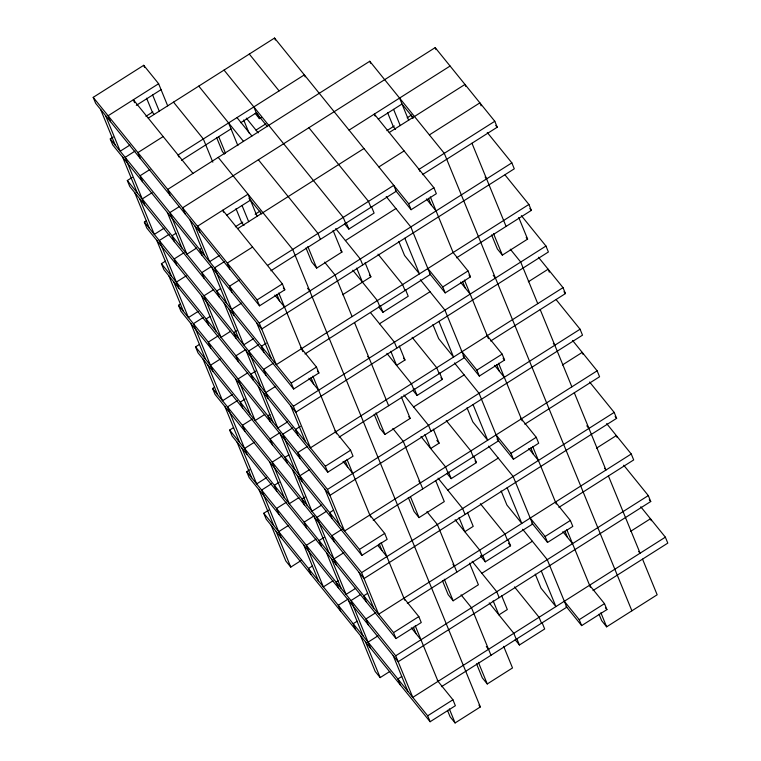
<?xml version="1.0" encoding="UTF-8"?>
<svg xmlns="http://www.w3.org/2000/svg" width="761" height="761" viewBox="0 0 761 761"><rect width="100%" height="100%" fill="white"/><g stroke="black" fill="none" stroke-linecap="round" stroke-linejoin="round"><path stroke-width="1.14" d="M223.572 212.205L222.764 210.226L282.369 283.882L284.804 289.817L259.539 305.836L95.639 103.287L93.203 97.351L143.724 65.303L158.621 83.72L167.705 105.865M158.621 83.72L108.1 115.767L110.545 121.703M136.295 105.37L161.056 89.665M487.259 132.481L511.849 162.864L514.284 168.809L261.698 329.018L112.695 144.885L110.259 138.94L113.227 137.056M145.922 116.319L152.856 111.924M148.262 118.155L274.55 38.05L408.657 203.777L411.092 209.713L436.348 193.694L433.913 187.748L374.317 114.093L375.125 116.081M129.912 145.056L120.19 151.211L105.57 115.567M135.068 151.068L125.165 157.356L144.657 204.88M163.158 136.571L137.903 152.59L140.338 158.535M300.833 347.72L316.481 367.059L318.916 372.995L293.66 389.023L129.751 186.474L127.315 180.528L132.271 177.389M149.965 169.484L140.062 175.762L142.497 181.708M181.47 160.305L231.021 128.885M240.733 122.721L256.276 112.856L253.841 106.921M255.192 113.36L259.444 118.621L261.394 117.384M142.221 198.944L152.124 192.657M255.991 130.093L265.903 123.815M631.896 610.798L444.272 153.313L369.77 61.251L167.705 189.413L170.141 195.358M521.371 215.658L545.96 246.041L548.396 251.986L295.81 412.196L146.816 228.062L144.371 222.117L146.359 220.861M179.577 206.431L169.865 212.595L186.921 254.184L196.633 248.019M422.422 174.659L497.228 127.22L494.793 121.275L435.187 47.62L182.602 207.829L185.037 213.774M164.024 228.233L154.312 234.398L139.691 198.745M169.18 234.245L159.277 240.533L178.768 288.067M175.905 233.304L172.015 235.767L174.459 241.713M349.052 130.121L450.084 66.036M226.683 215.22L250.455 200.143M378.236 119.097L402.008 104.019L413.185 117.831M334.945 430.907L350.593 450.236L353.028 456.181L327.772 472.2L163.872 269.651L161.427 263.706L165.394 261.194M184.076 252.662L174.174 258.949L176.609 264.885M201.646 248.162L199.658 249.418L202.103 255.363M235.32 226.807L242.749 222.088M255.135 214.241L260.081 211.092M386.873 130.673L394.303 125.965M407.173 117.793L411.634 114.968M237.66 228.633L363.958 148.528M389.213 132.509L464.99 84.442L465.799 86.431M176.333 282.122L186.236 275.834M219.311 255.534L209.598 261.698L194.978 226.046M211.72 266.312L201.817 272.6L204.252 278.536M224.466 261.556L214.564 267.834L234.055 315.368M252.566 247.049L227.301 263.068L229.746 269.014M378.854 166.944L404.11 150.925M429.375 134.906L479.887 102.859L481.104 105.836M556.234 299.758L580.072 329.218L582.507 335.163L329.932 495.373L180.928 311.239L178.493 305.294L180.471 304.039M213.689 289.608L203.977 295.772L221.032 337.361L230.745 331.197M220.68 288.495L216.723 291.006L219.158 296.952M239.373 279.962L229.461 286.25L231.896 292.186M267.463 265.465L393.751 185.361L396.196 191.296L270.868 270.792M494.793 121.275L419.016 169.342L419.825 171.32M198.136 311.411L188.424 317.575L173.803 281.922M203.292 317.432L193.389 323.71L212.88 371.244M210.017 316.481L206.136 318.945L208.571 324.89M344.59 223.839L348.852 229.099L374.108 213.08L371.444 206.592M231.62 309.423L241.522 303.144M345.399 240.581L395.91 208.533M259.539 305.836L257.104 299.901L282.369 283.882M408.657 203.777L433.913 187.748M305.96 247.896L311.715 261.936L316.681 268.081L341.946 252.053L333.08 230.45M369.808 515.007L384.705 533.413L387.14 539.359L361.884 555.378L197.984 352.828L195.548 346.883L199.506 344.372M218.198 335.839L208.286 342.127L210.73 348.062M236.747 330.712L233.779 332.605L236.214 338.54M505.066 174.992L528.905 204.452L276.319 364.662L259.263 323.073L511.849 162.864M210.445 365.299L220.348 359.021M253.423 338.712L243.71 344.876L229.09 309.223M245.841 349.489L235.929 355.777L238.374 361.713M258.578 344.733L248.676 351.011L268.167 398.545M266.274 343.173L261.423 346.255L263.858 352.191M342.64 294.735L370.873 276.823L365.109 262.783M589.604 382.022L614.184 412.405L616.629 418.341L364.043 578.55L215.04 394.417L212.604 388.481L214.583 387.216M247.801 372.785L238.088 378.949L255.144 420.538L264.866 414.384M255.782 371.045L250.835 374.193L253.27 380.129M273.484 363.14L263.572 369.427L266.017 375.373M232.248 394.588L222.535 400.752L207.915 365.109M304.99 353.97L430.307 274.483L410.816 226.949L386.227 196.566M456.533 257.846L531.34 210.397L528.905 204.452M237.413 400.609L227.501 406.888L247.002 454.422M245.109 399.049L240.248 402.131L242.683 408.067M378.702 307.016L382.964 312.276L408.219 296.257L405.565 289.779M265.732 392.6L275.644 386.322M379.511 323.758L430.022 291.71M293.66 389.023L291.225 383.078L316.481 367.059M468.025 270.935L470.469 276.871L445.204 292.89L442.769 286.954L468.025 270.935L453.128 252.519L430.307 196.88M491.625 234.949L497.38 248.99L502.346 255.125L527.611 239.106L518.745 217.503M403.92 598.184L418.826 616.591L421.261 622.536L395.996 638.555L232.095 436.005L229.66 430.07L233.627 427.549M252.31 419.026L242.407 425.304L244.842 431.249M269.87 414.526L267.891 415.782L270.326 421.718M538.436 257.247L563.016 287.629L310.431 447.849L293.375 406.25L545.96 246.041M244.557 448.476L254.469 442.198M287.534 421.889L277.822 428.053L263.201 392.41M279.953 432.676L270.05 438.954L272.486 444.9M292.7 427.91L282.788 434.189L302.288 481.723M300.395 426.35L295.534 429.432L297.97 435.368M399.23 345.96L404.985 360.01L396.567 365.347L390.812 351.306M528.305 281.789L548.12 269.223L549.337 272.191M623.716 465.199L648.305 495.582L650.741 501.518L398.155 661.737L249.151 477.594L246.716 471.658L249.694 469.775M281.922 455.972L272.2 462.127L289.266 503.725L298.978 497.561M288.914 454.859L284.947 457.371L287.382 463.306M307.596 446.327L297.694 452.605L300.129 458.55M266.369 477.765L256.647 483.929L242.027 448.286M339.102 437.147L464.419 357.66L444.928 310.127L420.338 279.744M490.655 341.023L565.452 293.575L563.016 287.629M271.525 483.787L261.622 490.065L281.113 537.599M279.22 482.227L274.36 485.309L276.795 491.245M412.823 390.193L417.076 395.454L442.331 379.435L439.677 372.957M299.844 475.787L309.756 469.499M413.623 406.935L464.143 374.897M327.772 472.2L325.337 466.255L350.593 450.236M502.146 354.112L504.581 360.048L479.325 376.077L476.881 370.131L502.146 354.112L486.498 334.773M374.184 414.25L379.948 428.3L384.914 434.436L410.169 418.417L401.313 396.804M437.29 680.439L452.938 699.778L455.373 705.713L430.117 721.732L266.207 519.183L263.772 513.247L268.728 510.108M286.421 502.203L276.519 508.481L278.954 514.426M304.98 497.076L302.003 498.959L304.438 504.895M572.548 340.433L597.128 370.816L344.552 531.026L327.496 489.437L580.072 329.218M278.678 531.663L288.581 525.375M321.656 505.076L311.934 511.23L297.323 475.587M314.065 515.853L304.162 522.132L306.597 528.077M326.811 511.088L316.909 517.375L336.4 564.9M333.537 510.146L329.646 512.61L332.081 518.555M433.342 429.137L439.097 443.187L430.678 448.524L424.923 434.483M562.417 364.966L582.232 352.4L583.04 354.379M316.034 539.149L306.322 545.314L323.377 586.902L333.09 580.738M324.015 537.409L319.059 540.548L321.503 546.493M342.488 529.009L331.806 535.782L334.241 541.727M271.182 525.328L285.803 560.971L290.769 567.107L301.451 560.334M373.213 520.324L498.531 440.838L479.04 393.304L454.46 362.921M524.767 424.2L599.573 376.752L597.128 370.816M312.362 566.022L308.471 568.486L310.916 574.431M446.935 473.38L451.187 478.64L476.453 462.612L473.789 456.134M333.965 558.964L343.867 552.676M447.734 490.113L498.255 458.074M361.884 555.378L359.449 549.432L384.705 533.413M536.258 437.29L538.693 443.235L513.437 459.254L511.002 453.309L536.258 437.29L520.61 417.951M408.305 497.437L414.06 511.478L419.026 517.613L444.291 501.594L435.872 481.066M338.103 580.881L336.115 582.136L338.559 588.082M606.66 423.611L631.25 453.994L378.664 614.203L361.608 572.614L614.184 412.405M355.768 588.253L346.055 594.417L331.435 558.764M348.177 599.031L338.274 605.309L340.709 611.254M360.923 594.265L351.021 600.553L370.512 648.087M367.649 593.323L363.768 595.787L366.203 601.732M596.538 448.143L616.343 435.577L617.161 437.556M357.137 621.214L353.18 623.725L355.615 629.67M375.829 612.681L365.917 618.969L368.353 624.905M407.325 603.511L532.652 524.015L513.152 476.491L488.572 446.108M558.878 507.378L633.685 459.929L631.25 453.994M480.343 555.682L485.309 561.818L510.564 545.799L507.91 539.311M368.077 642.141L377.979 635.854M481.856 573.29L532.367 541.252M395.996 638.555L393.561 632.619L418.826 616.591M570.37 520.467L572.805 526.412L547.549 542.431L545.114 536.486L570.37 520.467L555.473 502.051M442.417 580.614L448.172 594.655L453.137 600.79L478.403 584.771L469.537 563.169M640.772 506.788L665.361 537.171L412.776 697.38L395.72 655.792L648.305 495.582M360.581 635.806L375.202 671.459L380.167 677.594L389.879 671.43M401.76 676.5L397.879 678.964L400.315 684.91M630.65 531.321L650.455 518.755L651.273 520.733M441.447 686.688L566.764 607.192L547.273 559.668L522.683 529.285M592.99 590.555L667.797 543.116L665.361 537.171M515.159 639.735L519.421 644.995L544.676 628.976L542.022 622.488M430.117 721.732L427.682 715.797L452.938 699.778M604.481 603.644L606.926 609.59L581.661 625.609L579.226 619.673L604.481 603.644L589.585 585.238M476.529 663.792L482.293 677.832L487.259 683.968L512.514 667.949L503.658 646.346M447.468 710.327L450.122 716.814L455.097 722.95L480.353 706.931L292.719 249.446L218.217 157.375M599.021 614.203L601.675 620.681L606.641 626.826L657.162 594.779L642.541 559.135M495.734 125.375L497.228 127.22M529.846 208.552L531.34 210.397M485.099 177.047L486.583 178.883M526.184 237.356L527.611 239.106M563.968 291.729L565.452 293.575M510.27 249.17L520.705 262.06L537.761 303.658M395.539 129.351L393.313 126.592L387.549 112.552M615.135 416.505L616.629 418.341M553.323 343.401L554.817 345.247M493.204 275.32L495.44 278.088M426.388 198.954L436.072 210.93M468.976 275.035L470.469 276.871M649.247 499.682L650.741 501.518M586.798 425.789L588.928 428.424M395.444 190.383L411.092 209.713M460.5 282.141L470.184 294.107M604.567 468.262L605.984 470.013L574.308 392.771M503.088 358.212L504.581 360.048M427.872 268.538L442.769 286.954M429.565 273.56L445.204 292.89M249.294 54.069L279.097 90.901M308.899 127.724L368.495 201.38L370.93 207.325M494.612 365.318L504.296 377.285M638.679 551.44L640.106 553.19L608.42 475.958M461.242 350.792L476.881 370.131M462.935 355.815L479.325 376.077M378.027 254.174L402.607 284.557L405.052 290.502M224.038 70.088L343.24 217.399L345.675 223.344M528.733 448.495L538.417 460.462M256.276 112.856L267.453 126.668M246.307 118.126L258.226 132.861M335.715 228.604L360.295 258.987L362.731 264.933M369.38 274.987L370.873 276.823M496.096 434.892L511.002 453.309M236.994 117.603L251.901 136.01M497.047 438.992L513.437 459.254M412.139 337.351L436.728 367.734L439.164 373.68M340.528 250.302L341.946 252.053M440.914 377.684L442.331 379.435M352.771 270.203L377.351 300.576L379.787 306.521M562.845 531.673L572.529 543.639M198.783 86.117L243.482 141.356M258.379 159.772L317.984 233.418L320.419 239.363M370.569 312.704L394.407 342.174L396.852 348.11M403.501 358.165L404.985 360.01M605.433 607.744L606.926 609.59M324.605 262.126L335.04 275.016L352.096 316.605M530.217 518.079L545.114 536.486M531.901 523.092L547.549 542.431M446.25 420.538L470.84 450.921L473.275 456.857M475.035 460.862L476.453 462.612M386.883 353.38L411.463 383.763L413.908 389.699M224.447 154.083L222.317 151.458L216.562 137.418M173.518 102.136L203.32 138.959L212.842 162.188M248.971 198.307L261.632 213.955M403.939 394.969L428.529 425.351L430.964 431.287M436.862 440.419L439.097 443.187M367.658 356.348L369.152 358.193M564.329 601.257L579.226 619.673M566.022 606.279L581.661 625.609M307.549 288.267L309.784 291.035M480.372 503.715L504.952 534.098L507.387 540.034M408.752 416.657L410.169 418.417M508.434 543.164L510.564 545.799M420.995 436.557L445.585 466.94L448.02 472.876M153.846 114.074L152.362 112.238L146.597 98.198M243.996 225.484L241.76 222.716L235.996 208.676M192.961 173.394L133.365 99.739L134.583 102.716M438.051 478.146L462.64 508.529L465.076 514.474M283.311 287.981L284.804 289.817M392.838 428.481L403.263 441.37L422.764 488.904M514.484 586.893L539.073 617.276L541.509 623.221M274.835 295.087L284.519 307.054M455.107 519.734L479.696 550.117L482.132 556.063M418.835 481.114L420.319 482.959M472.172 561.323L496.752 591.706L499.187 597.651M317.423 371.159L318.916 372.995M93.203 97.351L257.104 299.901M426.95 511.658L437.385 524.548L456.876 572.082M308.947 378.265L318.64 390.231M489.228 602.912L513.808 633.295L516.243 639.24M110.259 138.94L259.263 323.073M452.947 564.301L454.441 566.136M127.315 180.528L291.225 383.078M461.061 594.836L471.497 607.725L490.988 655.259M343.068 461.442L352.752 473.409M144.371 222.117L293.375 406.25M486.317 646.555L488.552 649.314M161.427 263.706L325.337 466.255M377.922 545.542L386.864 556.595M178.493 305.294L327.496 489.437M195.548 346.883L359.449 549.432M478.935 705.171L480.353 706.931M411.292 627.806L420.976 639.773M212.604 388.481L361.608 572.614M229.66 430.07L393.561 632.619M246.716 471.658L395.72 655.792M263.772 513.247L427.682 715.797M435.187 47.62L435.996 49.598M471.963 143.239L506.084 226.417M540.196 309.594L571.872 386.835M493.489 233.522L502.346 255.125M411.939 116.29L412.823 118.45M399.573 98.074L408.657 120.219M464.429 280.067L488.457 338.664M498.541 363.244L522.17 420.852M532.652 446.422L556.281 504.039M566.764 529.599L590.393 587.216M600.886 612.776L606.641 626.826M393.589 109.356L400.238 125.565M428.443 198.307L431.106 204.785M462.564 281.484L465.218 287.972M496.676 364.662L499.33 371.149M530.788 447.849L533.451 454.327M564.9 531.026L567.563 537.504M369.77 61.251L370.578 63.23M404.833 238.231L419.454 273.874L404.548 255.468L398.793 241.418M438.945 321.408L453.566 357.061L438.669 338.645L432.904 324.605M473.057 404.586L487.677 440.239L472.781 421.822L467.016 407.782M507.168 487.772L521.789 523.416L506.893 505L501.138 490.959M541.29 570.95L555.91 606.593L541.004 588.177L535.249 574.136M305.171 76.861L304.352 74.873L178.064 154.987L178.873 156.966M274.55 38.05L275.368 40.029M467.454 512.324L473.218 526.365L464.8 531.701L459.035 517.661M501.566 595.502L507.33 609.542L498.912 614.888L493.147 600.838M346.188 222.621L348.852 229.099M380.3 305.798L382.964 312.276M414.422 388.976L417.076 395.454M448.533 472.153L451.187 478.64M482.645 555.33L485.309 561.818M516.757 638.517L519.421 644.995M356.69 268.119L362.455 282.169M354.531 322.54L388.643 405.718M257.228 113.218L259.444 118.621M307.825 246.469L316.681 268.081M376.048 412.833L384.914 434.436M410.607 497.085L419.026 517.613M444.281 579.188L453.137 600.79M478.393 662.365L487.259 683.968M243.682 119.972L248.999 132.928M228.576 122.94L237.879 145.627M257.104 216.352L248.019 194.207L197.508 226.245L199.943 232.191M218.864 137.066L225.513 153.275M278.764 293.014L302.792 351.611M312.876 376.191L336.505 433.808M346.987 459.368L370.617 516.985M381.109 542.545L404.738 600.163M415.221 625.732L438.032 681.361M449.332 708.91L455.097 722.95M242.036 205.489L248.685 221.689M276.899 294.431L279.553 300.918M311.011 377.618L313.665 384.096M345.123 460.795L347.787 467.273M379.235 543.972L381.898 550.45M413.356 627.15L416.01 633.637M256.733 322.883L271.354 358.526M290.845 406.06L305.465 441.703M324.966 489.237L339.587 524.881M359.078 572.415L373.699 608.068M393.19 655.592L407.81 691.245M143.724 65.303L144.533 67.291M152.638 95.001L159.287 111.211M212.034 267.634L226.654 303.287M246.145 350.821L260.766 386.464M280.257 433.998L294.878 469.642M314.379 517.176L328.999 552.819M348.49 600.353L363.111 636.006M365.546 641.942L380.167 677.594M190.012 219.91L204.633 255.563M224.124 303.087L238.745 338.74M258.236 386.265L272.857 421.917M292.348 469.451L306.968 505.095M326.469 552.629L341.09 588.272M167.334 212.395L181.955 248.048M201.446 295.572L216.067 331.225M235.558 378.759L250.179 414.403M269.67 461.937L284.291 497.58M303.791 545.114L318.412 580.767M122.635 157.156L137.246 192.809M156.747 240.333L171.368 275.986M190.859 323.511L205.48 359.163M224.971 406.697L239.591 442.341M259.092 489.875L273.713 525.518M276.148 531.463L290.769 567.107M100.604 109.432L115.225 145.075M134.726 192.609L149.337 228.252M168.837 275.786L183.458 311.439M202.949 358.964L217.57 394.617M237.061 442.141L251.682 477.794"/></g></svg>
